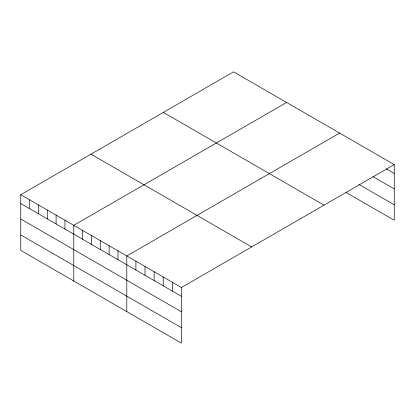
<?xml version="1.0" encoding="UTF-8"?>
<svg xmlns="http://www.w3.org/2000/svg" width="415" height="415" viewBox="0 0 415 415"><rect width="100%" height="100%" fill="white"/><g stroke="black" fill="none" stroke-linecap="round" stroke-linejoin="round"><path stroke-width="0.62" d="M394.25 164.61L181.428 287.486L181.428 343.153L20.75 250.39L20.75 194.718L233.572 71.847L394.25 164.61L394.25 220.282L346.048 192.451M286.594 102.458L73.771 225.329L73.771 281.002M339.62 133.07L126.798 255.941L126.798 311.613M386.215 168.801L394.25 173.439M372.826 176.531L394.25 188.898M358.902 184.416L394.25 204.823M163.339 112.392L324.016 205.16M90.984 154.167L251.661 246.935M20.75 194.718L181.428 287.486M20.75 203.547L181.428 296.31M20.75 219.006L181.428 311.769M20.75 234.932L181.428 327.694M172.324 282.226L172.324 291.055M163.22 276.971L163.22 285.8M154.11 271.711L154.11 280.54M145.006 266.456L145.006 275.285M135.902 261.201L135.902 270.03M117.959 250.842L117.959 259.671M109.124 245.737L109.124 254.566M100.285 240.638L100.285 249.467M91.45 235.533L91.45 244.362M82.611 230.434L82.611 239.263M64.937 220.23L64.937 229.059M56.098 215.126L56.098 223.955M47.263 210.026L47.263 218.85M38.424 204.922L38.424 213.751M29.59 199.817L29.59 208.646"/></g></svg>
